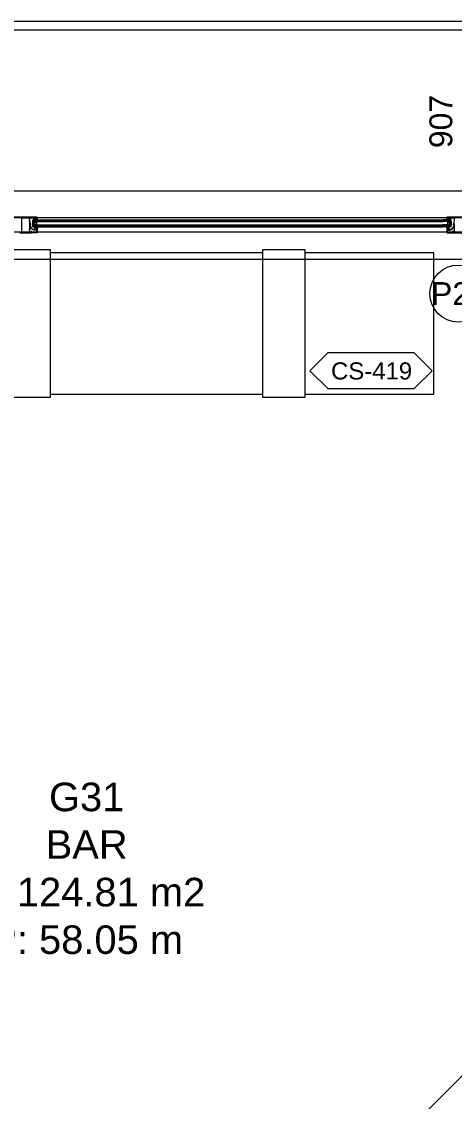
# Model space of a CAD drawing. Header units: centimetres. Extents: x 118932 to 154602, y -32682 to -23521.
# Drawn here: x 136405.8 to 136557.5, y -28387.9 to -28009.6 of the extents above; entities that cross this region are included whole.
import ezdxf

# ---------------------------------------------------------------- set-up
doc = ezdxf.new("R2010")
doc.units = ezdxf.units.CM
doc.header["$LTSCALE"] = 50
doc.header["$MEASUREMENT"] = 0
for name, color, linetype, lineweight, true_color in [('GEN_00_BL_Yazı', 7, 'Continuous', 0, 0x4f5250), ('GEN_00_BL_Ölçü Dış', 7, 'Continuous', 5, 0x766a5e), ('GEN_02_TF_Mobilya', 7, 'Continuous', 5, 0x745e3d), ('GEN_02_TF_Pencere', 7, 'Continuous', 9, 0x6093ac), ('GEN_05_ML_Alçıpan_giydirme', 7, 'Continuous', 18, 0x7ebab5), ('GEN_05_ML_Mermer', 7, 'Continuous', 9, 0x9d8692), ('GEN_06_GR_İnce', 7, 'Continuous', 13, 0xb0b0a9)]:
    doc.layers.add(name, color=color, linetype=linetype, lineweight=lineweight, true_color=true_color)
doc.layers.add('GEN_02_TF_Halı', color=7, linetype='Continuous', lineweight=5, true_color=0x903373, transparency=0.8)
doc.styles.add('ARIAL', font='arial.ttf')
doc.styles.add('Arial_6', font='arial.ttf', dxfattribs={"height": 59.5325})

# ---------------------------------------------------------------- blocks, each defined once
blk = doc.blocks.new('A$C2D1B6976')
at = {"layer": 'GEN_06_GR_İnce'}
for p, q in [((31517.99, 10460.02), (30570.55, 10460.02)), ((31517.99, 10457.02), (30570.7, 10457.02)), ((31480.78, 10391.27), (30570.97, 10391.27)), ((31480.78, 10386.27), (30570.97, 10386.27))]:
    blk.add_line(p, q, dxfattribs=at)
blk = doc.blocks.new('FFE Tag-Multi-MSD - FFE Tag-Multi-MSD-8152404-TYPE A-01 - FURNITURE PLAN')
blk.add_wipeout([(-8.76, 0), (-6.19, 2.57), (6.19, 2.57), (8.76, 0), (6.19, -2.57), (-6.19, -2.57)]).dxf.layer = 'GEN_00_BL_Yazı'
at = {"layer": 'GEN_00_BL_Yazı'}
for p, q in [((-8.76, 0), (-6.19, 2.57)), ((6.19, 2.57), (-6.19, 2.57)), ((8.76, 0), (6.19, 2.57)), ((-8.76, 0), (-6.19, -2.57)), ((8.76, 0), (6.19, -2.57)), ((-6.19, -2.57), (6.19, -2.57))]:
    blk.add_line(p, q, dxfattribs=at)
blk = doc.blocks.new('CS-419_ServiceStation_194.3(W)x49.53(D)x88.9(H)')
at = {"layer": 'GEN_02_TF_Mobilya'}
for p, q in [((-521.5, 247.7), (-971.6, 247.7)), ((371.6, 247.7), (-371.5, 247.7)), ((971.6, 247.7), (521.6, 247.7)), ((971.6, -247.7), (971.6, 247.7)), ((-971.6, -247.7), (-521.5, -247.7)), ((-371.5, -247.7), (371.6, -247.7)), ((521.6, -247.7), (971.6, -247.7))]:
    blk.add_line(p, q, dxfattribs=at)
blk.add_lwpolyline([(521.6, 257.7), (371.6, 257.7), (371.6, -257.7), (521.6, -257.7)], close=True, dxfattribs=at)
at = {"layer": 'GEN_00_BL_Yazı', "xscale": 24.48801272789196, "yscale": 24.48801272789196, "zscale": 24.48801272789196, "rotation": 180}
blk.add_blockref('FFE Tag-Multi-MSD - FFE Tag-Multi-MSD-8152404-TYPE A-01 - FURNITURE PLAN', (-752, 165.2), dxfattribs=at)
at = {"layer": 'GEN_02_TF_Mobilya'}
blk.add_line((-971.6, 247.7), (-971.6, -247.7), dxfattribs=at)
blk.add_lwpolyline([(-371.5, 257.7), (-521.5, 257.7), (-521.5, -257.7), (-371.5, -257.7)], close=True, dxfattribs=at)
at = {"layer": 'GEN_00_BL_Yazı', "insert": (-612, 136), "char_height": 60, "attachment_point": 1, "rotation": 180, "style": 'Arial_6'}
blk.add_mtext('CS-419', dxfattribs=at)
blk = doc.blocks.new('A blok level 0 tefriş')
at = {"layer": 'GEN_02_TF_Halı'}
blk.add_lwpolyline([(269.51, -7.4), (-119.4, 381.51), (-373.96, 126.95), (14.95, -261.96)], close=True, dxfattribs=at)
at = {"layer": 'GEN_02_TF_Mobilya', "xscale": 0.1, "yscale": 0.1, "zscale": 0.1, "rotation": 180}
blk.add_blockref('CS-419_ServiceStation_194.3(W)x49.53(D)x88.9(H)', (-273.51, 598.16), dxfattribs=at)
blk = doc.blocks.new('P27_')
at = {"layer": 'GEN_00_BL_Yazı'}
blk.add_circle((75.83, -23.45), 10, dxfattribs=at)
at = {"layer": 'GEN_02_TF_Pencere', "linetype": 'Continuous'}
for p, q in [((-73.33, 2.35), (-73.28, 2.4)), ((-73.33, 1.85), (-73.33, 2.35)), ((-73.33, 2.3), (-70.33, 2.3)), ((-73.33, 2.2), (-70.33, 2.2)), ((-73.33, 2.1), (-70.33, 2.1)), ((-73.33, 2), (-70.33, 2)), ((-73.33, 1.9), (-70.33, 1.9)), ((-73.28, 1.8), (-73.33, 1.85)), ((-72.96, 1.8), (-73.33, 1.8)), ((-73.33, 1.8), (-73.33, 0.6)), ((-73.33, 0.6), (-72.96, 0.6)), ((-73.33, 0.6), (-73.33, 0.6)), ((-73.33, 0.55), (-73.28, 0.6)), ((-73.33, 0.05), (-73.33, 0.55)), ((-73.33, 0.5), (-70.33, 0.5)), ((-73.33, 0.4), (-70.33, 0.4)), ((-73.33, 0.3), (-70.33, 0.3)), ((-73.33, 0.2), (-70.33, 0.2)), ((-73.33, 0.1), (-70.33, 0.1)), ((-73.28, 0), (-73.33, 0.05)), ((-73.32, 0.6), (-73.32, 1.8)), ((-73.28, 2.4), (-70.33, 2.4)), ((-73.28, 0.6), (-73.28, 1.8)), ((-73.28, 1.8), (-70.33, 1.8)), ((-73.28, 0.6), (-70.33, 0.6)), ((-73.28, 0), (-70.33, 0)), ((-73.24, 0.6), (-73.24, 1.8)), ((-73.2, 0.6), (-73.2, 1.8)), ((-73.16, 0.6), (-73.16, 1.8)), ((-73.12, 0.6), (-73.12, 1.8)), ((-73.11, 1.65), (-72.96, 1.8)), ((-73.11, 0.75), (-73.11, 1.65)), ((-72.96, 0.6), (-73.11, 0.75)), ((-73.08, 1.68), (-73.08, 1.8)), ((-73.08, 0.6), (-73.08, 0.72)), ((-73.04, 1.72), (-73.04, 1.8)), ((-73.04, 0.6), (-73.04, 0.68)), ((-73.03, 1.62), (-72.88, 1.77)), ((-73.03, 0.78), (-73.03, 1.62)), ((-72.88, 0.63), (-73.03, 0.78)), ((-73, 1.76), (-73, 1.8)), ((-73, 0.6), (-73, 0.64)), ((-72.96, 1.8), (-72.96, 1.8)), ((-72.96, 0.6), (-72.96, 0.6)), ((-72.88, 1.77), (-72.03, 1.77)), ((-72.88, 1.52), (-72.78, 1.62)), ((-72.88, 0.88), (-72.88, 1.52)), ((-72.78, 0.78), (-72.88, 0.88)), ((-72.03, 0.63), (-72.88, 0.63)), ((-72.78, 1.62), (-72.18, 1.62)), ((-72.18, 0.78), (-72.78, 0.78)), ((-72.18, 1.62), (-72.18, 0.78)), ((-72.03, 1.77), (-72.03, 0.63)), ((-70.33, 2.4), (70.33, 2.4)), ((-70.33, 2.3), (70.33, 2.3)), ((-70.33, 2.2), (70.33, 2.2)), ((-70.33, 2.1), (70.33, 2.1)), ((-70.33, 2), (70.33, 2)), ((-70.33, 1.9), (70.33, 1.9)), ((-70.33, 1.8), (70.33, 1.8)), ((-70.33, 0.6), (70.33, 0.6)), ((-70.33, 0.5), (70.33, 0.5)), ((-70.33, 0.4), (70.33, 0.4)), ((-70.33, 0.3), (70.33, 0.3)), ((-70.33, 0.2), (70.33, 0.2)), ((-70.33, 0.1), (70.33, 0.1)), ((-70.33, 0), (70.33, 0)), ((73.28, 2.4), (70.33, 2.4)), ((73.33, 2.3), (70.33, 2.3)), ((73.33, 2.2), (70.33, 2.2)), ((73.33, 2.1), (70.33, 2.1)), ((73.33, 2), (70.33, 2)), ((73.33, 1.9), (70.33, 1.9)), ((73.28, 1.8), (70.33, 1.8)), ((73.28, 0.6), (70.33, 0.6)), ((73.33, 0.5), (70.33, 0.5)), ((73.33, 0.4), (70.33, 0.4)), ((73.33, 0.3), (70.33, 0.3)), ((73.33, 0.2), (70.33, 0.2)), ((73.33, 0.1), (70.33, 0.1)), ((73.28, 0), (70.33, 0)), ((71.44, 2.3), (71.62, 2.51)), ((71.71, 2.47), (71.49, 2.26)), ((71.74, 2.89), (71.74, 2.89)), ((71.8, 2.89), (71.8, 2.83)), ((71.83, 2.8), (72.13, 2.8)), ((71.97, 2.7), (71.84, 2.7)), ((72, 2.4), (71.89, 2.4)), ((71.91, 2.48), (71.99, 2.48)), ((72.03, 2.51), (72.06, 2.59)), ((72.88, 1.77), (72.03, 1.77)), ((72.03, 1.77), (72.03, 0.63)), ((72.03, 0.63), (72.88, 0.63)), ((72.05, 2.67), (72.05, 2.67)), ((72.07, 2.98), (72.23, 3.08)), ((72.13, 2.91), (72.09, 2.91)), ((72.14, 2.57), (72.09, 2.46)), ((72.13, 2.8), (72.13, 2.91)), ((72.33, 2.6), (72.18, 2.6)), ((72.78, 1.62), (72.18, 1.62)), ((72.18, 1.62), (72.18, 0.78)), ((72.18, 0.78), (72.78, 0.78)), ((72.21, 2.99), (72.21, 2.83)), ((72.21, 2.99), (72.21, 2.99)), ((72.21, 2.43), (72.32, 2.56)), ((72.23, 3.08), (72.48, 3.08)), ((72.54, 2.6), (72.23, 2.41)), ((72.47, 3.01), (72.24, 3.01)), ((72.24, 2.8), (72.47, 2.8)), ((72.46, 2.43), (72.57, 2.56)), ((72.48, 3.08), (72.65, 2.98)), ((72.79, 2.6), (72.48, 2.41)), ((72.5, 2.83), (72.5, 2.99)), ((72.58, 2.6), (72.54, 2.6)), ((72.62, 2.91), (72.58, 2.91)), ((72.58, 2.91), (72.58, 2.8)), ((72.58, 2.8), (72.98, 2.8)), ((72.71, 2.43), (72.82, 2.56)), ((72.97, 2.55), (72.73, 2.41)), ((72.88, 1.52), (72.78, 1.62)), ((72.78, 0.78), (72.88, 0.88)), ((72.83, 2.6), (72.79, 2.6)), ((73.03, 1.62), (72.88, 1.77)), ((72.88, 0.88), (72.88, 1.52)), ((72.88, 0.63), (73.03, 0.78)), ((73.11, 1.65), (72.96, 1.8)), ((72.96, 1.8), (73.33, 1.8)), ((72.96, 0.6), (73.11, 0.75)), ((73.33, 0.6), (72.96, 0.6)), ((72.97, 1.78), (72.97, 1.8)), ((72.97, 0.6), (72.97, 0.61)), ((73.01, 2.77), (73.01, 2.62)), ((73.01, 1.74), (73.01, 1.8)), ((73.01, 0.6), (73.01, 0.65)), ((73.03, 0.78), (73.03, 1.62)), ((73.05, 1.7), (73.05, 1.8)), ((73.05, 0.6), (73.05, 0.69)), ((73.09, 1.66), (73.09, 1.8)), ((73.09, 0.6), (73.09, 0.73)), ((73.11, 0.75), (73.11, 1.65)), ((73.13, 0.6), (73.13, 1.8)), ((73.17, 0.6), (73.17, 1.8)), ((73.21, 0.6), (73.21, 1.8)), ((73.25, 0.6), (73.25, 1.8)), ((73.33, 2.35), (73.28, 2.4)), ((73.28, 1.8), (73.33, 1.85)), ((73.33, 0.55), (73.28, 0.6)), ((73.28, 0), (73.33, 0.05)), ((73.29, 0.6), (73.29, 1.8)), ((73.33, 1.85), (73.33, 2.35)), ((73.33, 0.6), (73.33, 1.8)), ((73.33, 1.8), (73.33, 0.6)), ((73.33, 0.6), (73.33, 0.6)), ((73.33, 0.05), (73.33, 0.55)), ((71.38, -0.05), (71.75, -0.54)), ((71.38, -0.05), (71.38, -0.05)), ((71.84, -0.52), (71.84, -0.43)), ((71.87, -0.4), (72.05, -0.39))]:
    blk.add_line(p, q, dxfattribs=at)
at = {"layer": 'GEN_02_TF_Pencere', "linetype": 'Continuous', "extrusion": (0, 0, -1)}
for p, q in [((-73.01, 2.77), (-73.01, 2.62)), ((-72.58, 2.8), (-72.98, 2.8)), ((-72.97, 2.55), (-72.73, 2.41)), ((-72.83, 2.6), (-72.79, 2.6)), ((-72.71, 2.43), (-72.82, 2.56)), ((-72.79, 2.6), (-72.48, 2.41)), ((-72.48, 3.08), (-72.65, 2.98)), ((-72.62, 2.91), (-72.58, 2.91)), ((-72.58, 2.91), (-72.58, 2.8)), ((-72.58, 2.6), (-72.54, 2.6)), ((-72.46, 2.43), (-72.57, 2.56)), ((-72.54, 2.6), (-72.23, 2.41)), ((-72.5, 2.83), (-72.5, 2.99)), ((-72.23, 3.08), (-72.48, 3.08)), ((-72.47, 3.01), (-72.24, 3.01)), ((-72.24, 2.8), (-72.47, 2.8)), ((-72.33, 2.6), (-72.18, 2.6)), ((-72.21, 2.43), (-72.32, 2.56)), ((-72.07, 2.98), (-72.23, 3.08)), ((-72.21, 2.99), (-72.21, 2.83)), ((-72.21, 2.99), (-72.21, 2.99)), ((-72.14, 2.57), (-72.09, 2.46)), ((-72.13, 2.8), (-72.13, 2.91)), ((-72.13, 2.91), (-72.09, 2.91)), ((-71.83, 2.8), (-72.13, 2.8)), ((-72.03, 2.51), (-72.06, 2.59)), ((-72.05, 2.67), (-72.05, 2.67)), ((-72, 2.4), (-71.89, 2.4)), ((-71.91, 2.48), (-71.99, 2.48)), ((-71.97, 2.7), (-71.84, 2.7)), ((-71.8, 2.89), (-71.8, 2.83)), ((-71.74, 2.89), (-71.74, 2.89)), ((-71.71, 2.47), (-71.49, 2.26)), ((-71.44, 2.3), (-71.62, 2.51)), ((-71.87, -0.4), (-72.05, -0.39)), ((-71.84, -0.52), (-71.84, -0.43)), ((-71.38, -0.05), (-71.75, -0.54)), ((-71.38, -0.05), (-71.38, -0.05))]:
    blk.add_line(p, q, dxfattribs=at)
for points in [[(77.82, -2.2), (73.84, -2.2, -0.414214), (73.83, -2.19), (73.83, -1.95, -0.414213), (73.98, -1.8), (74.02, -1.8, -0.414214), (74.03, -1.81), (74.03, -1.87, -0.366001), (74.01, -1.9, 0.365946), (73.98, -1.93), (73.98, -2.02, 0.414213), (74.01, -2.05), (74.12, -2.05, 0.365946), (74.15, -2.03, -0.365946), (74.18, -2), (74.3, -2, 0.414213), (74.33, -1.97), (74.33, -1.13), (74.36, -1.1), (74.33, -1.07), (74.33, -0.23, 0.414213), (74.3, -0.2), (74.18, -0.2, -0.365946), (74.15, -0.18, 0.365946), (74.12, -0.15), (74.01, -0.15, 0.414213), (73.98, -0.18), (73.98, -0.27, 0.365946), (74.01, -0.3, -0.366001), (74.03, -0.33), (74.03, -0.39, -0.414214), (74.02, -0.4), (73.98, -0.4, -0.414213), (73.83, -0.25), (73.83, -0.08, -0.414222), (73.91, 0), (73.98, 0, 0.41427), (74.01, 0.03), (74.01, 0.12, -0.414213), (74.09, 0.2), (74.11, 0.2, -0.414213), (74.13, 0.18), (74.13, 0.03, 0.414213), (74.16, 0), (74.3, 0, 0.414213), (74.33, 0.03), (74.33, 0.86, 0.414213), (74.3, 0.89), (74.16, 0.89, 0.414213), (74.13, 0.86), (74.13, 0.71, -0.414214), (74.12, 0.7), (74.11, 0.7, -0.414213), (74.01, 0.8), (74.01, 0.89, -0.414213), (74.13, 1.01), (74.23, 1.01, 0.405845), (74.28, 1.06), (74.33, 2.78), (74.33, 3.09, 0.414213), (74.3, 3.12), (72.91, 3.12, 0.414213), (72.88, 3.09), (72.88, 2.93, 0.414213), (72.91, 2.9), (73.01, 2.9), (73.01, 2.85, -0.414213), (72.96, 2.8), (72.65, 2.8, -0.414213), (72.58, 2.87), (72.58, 2.89, -0.414214), (72.59, 2.9), (72.69, 2.9, 0.414213), (72.74, 2.95), (72.74, 3.07, 0.414213), (72.69, 3.12), (72.02, 3.12, 0.414213), (71.97, 3.07), (71.97, 2.95, 0.414213), (72.02, 2.9), (72.12, 2.9, -0.414214), (72.13, 2.89), (72.13, 2.87, -0.414213), (72.06, 2.8), (71.84, 2.8, -0.414214), (71.83, 2.81), (71.83, 3.29, -0.414214), (71.84, 3.3), (79.82, 3.3, -0.414214)], [(-79.82, 3.3), (-71.84, 3.3, -0.414214), (-71.83, 3.29), (-71.83, 2.81, -0.414214), (-71.84, 2.8), (-72.06, 2.8, -0.414213), (-72.13, 2.87), (-72.13, 2.89, -0.414214), (-72.12, 2.9), (-72.02, 2.9, 0.414213), (-71.97, 2.95), (-71.97, 3.07, 0.414213), (-72.02, 3.12), (-72.69, 3.12, 0.414213), (-72.74, 3.07), (-72.74, 2.95, 0.414213), (-72.69, 2.9), (-72.59, 2.9, -0.414214), (-72.58, 2.89), (-72.58, 2.87, -0.414213), (-72.65, 2.8), (-72.96, 2.8, -0.414213), (-73.01, 2.85), (-73.01, 2.9), (-72.91, 2.9, 0.414213), (-72.88, 2.93), (-72.88, 3.09, 0.414213), (-72.91, 3.12), (-74.3, 3.12, 0.414213), (-74.33, 3.09), (-74.33, 2.78), (-74.28, 1.06, 0.405845), (-74.23, 1.01), (-74.13, 1.01, -0.414213), (-74.01, 0.89), (-74.01, 0.8, -0.414213), (-74.11, 0.7), (-74.12, 0.7, -0.414214), (-74.13, 0.71), (-74.13, 0.86, 0.414213), (-74.16, 0.89), (-74.3, 0.89, 0.414213), (-74.33, 0.86), (-74.33, 0.03, 0.414213), (-74.3, 0), (-74.16, 0, 0.414213), (-74.13, 0.03), (-74.13, 0.18, -0.414213), (-74.11, 0.2), (-74.09, 0.2, -0.414213), (-74.01, 0.12), (-74.01, 0.03, 0.414213), (-73.98, 0), (-73.91, 0, -0.414213), (-73.83, -0.08), (-73.83, -0.25, -0.414213), (-73.98, -0.4), (-74.02, -0.4, -0.414214), (-74.03, -0.39), (-74.03, -0.33, -0.366001), (-74.01, -0.3, 0.365946), (-73.98, -0.27), (-73.98, -0.18, 0.414213), (-74.01, -0.15), (-74.12, -0.15, 0.365946), (-74.15, -0.18, -0.365946), (-74.18, -0.2), (-74.3, -0.2, 0.414213), (-74.33, -0.23), (-74.33, -1.07), (-74.36, -1.1), (-74.33, -1.13), (-74.33, -1.97, 0.414213), (-74.3, -2), (-74.18, -2, -0.365946), (-74.15, -2.03, 0.365946), (-74.12, -2.05), (-74.01, -2.05, 0.414213), (-73.98, -2.02), (-73.98, -1.93, 0.365946), (-74.01, -1.9, -0.366001), (-74.03, -1.87), (-74.03, -1.81, -0.414214), (-74.02, -1.8), (-73.98, -1.8, -0.414213), (-73.83, -1.95), (-73.83, -2.19), (-73.84, -2.2), (-73.84, -2.2), (-77.82, -2.2, -0.414214)]]:
    blk.add_lwpolyline(points, format="xyb", dxfattribs=at)
blk.add_lwpolyline([(74.51, -2.02), (77.15, -2.02), (77.15, 3.12), (74.51, 3.12), (74.51, 2.45), (74.55, 2.45), (74.55, 1.95), (74.51, 1.95), (74.51, -0.85), (74.55, -0.85), (74.55, -1.35), (74.51, -1.35), (74.51, -2.02)], close=True, dxfattribs=at)
at = {"layer": 'GEN_02_TF_Pencere', "linetype": 'Continuous'}
blk.add_lwpolyline([(-71.86, -2.2), (-73.78, -2.2, -0.414213), (-73.81, -2.17), (-73.81, -2.11, -0.414213), (-73.78, -2.08), (-73.76, -2.08), (-73.76, -1.78), (-74.03, -1.78), (-74.05, -1.81, -0.414213), (-74.09, -1.83), (-74.27, -1.73, -0.767327), (-74.25, -1.66), (-73.74, -1.66, -0.414213), (-73.64, -1.76), (-73.64, -2.03, 0.414213), (-73.59, -2.08), (-72, -2.08, 0.414213), (-71.95, -2.03), (-71.95, -1.34, 0.414213), (-72.05, -1.24), (-72.86, -1.24, -0.206043), (-73.09, -1.14, 0.159514), (-73.53, -0.9, -0.197358), (-73.73, -0.77), (-73.84, -0.62, 0.244575), (-73.99, -0.54), (-74.27, -0.54, -0.767327), (-74.3, -0.44), (-74.1, -0.32, -0.577351), (-74.05, -0.35), (-74.05, -0.42), (-73.99, -0.42, -0.244575), (-73.74, -0.55), (-73.64, -0.7, 0.197358), (-73.51, -0.78, -0.159514), (-73, -1.06, 0.206043), (-72.86, -1.12), (-72.66, -1.12, 0.414206), (-72.63, -1.09), (-72.63, -1.05, -0.414207), (-72.6, -1.02), (-72.56, -1.02, -0.414197), (-72.53, -1.05), (-72.53, -1.07, 0.414213), (-72.48, -1.12), (-72.05, -1.12, 0.414213), (-71.95, -1.02), (-71.95, -0.57, 0.414213), (-72, -0.52), (-72.05, -0.52, 0.127549), (-72.09, -0.53, -0.098841), (-72.51, -0.66, 0.366972), (-72.53, -0.69, -0.399303), (-72.56, -0.72), (-72.6, -0.72, -0.414213), (-72.63, -0.69), (-72.63, -0.6, -0.400156), (-72.59, -0.55, 0.114883), (-72.15, -0.42, -0.126996), (-72.05, -0.4), (-71.86, -0.4, -0.414213), (-71.83, -0.43), (-71.83, -2.17, -0.414213), (-71.86, -2.2)], format="xyb", close=True, dxfattribs=at)
at = {"layer": 'GEN_02_TF_Pencere', "linetype": 'Continuous', "extrusion": (0, 0, -1)}
blk.add_lwpolyline([(-71.86, -2.2), (-73.78, -2.2, -0.414213), (-73.81, -2.17), (-73.81, -2.11, -0.414213), (-73.78, -2.08), (-73.76, -2.08), (-73.76, -1.78), (-74.03, -1.78), (-74.05, -1.81, -0.414213), (-74.09, -1.83), (-74.27, -1.73, -0.767327), (-74.25, -1.66), (-73.74, -1.66, -0.414213), (-73.64, -1.76), (-73.64, -2.03, 0.414213), (-73.59, -2.08), (-72, -2.08, 0.414213), (-71.95, -2.03), (-71.95, -1.34, 0.414213), (-72.05, -1.24), (-72.86, -1.24, -0.206043), (-73.09, -1.14, 0.159514), (-73.53, -0.9, -0.197358), (-73.73, -0.77), (-73.84, -0.62, 0.244575), (-73.99, -0.54), (-74.27, -0.54, -0.767327), (-74.3, -0.44), (-74.1, -0.32, -0.577351), (-74.05, -0.35), (-74.05, -0.42), (-73.99, -0.42, -0.244575), (-73.74, -0.55), (-73.64, -0.7, 0.197358), (-73.51, -0.78, -0.159514), (-73, -1.06, 0.206043), (-72.86, -1.12), (-72.66, -1.12, 0.414206), (-72.63, -1.09), (-72.63, -1.05, -0.414207), (-72.6, -1.02), (-72.56, -1.02, -0.414197), (-72.53, -1.05), (-72.53, -1.07, 0.414213), (-72.48, -1.12), (-72.05, -1.12, 0.414213), (-71.95, -1.02), (-71.95, -0.57, 0.414213), (-72, -0.52), (-72.05, -0.52, 0.127549), (-72.09, -0.53, -0.098841), (-72.51, -0.66, 0.366972), (-72.53, -0.69, -0.399303), (-72.56, -0.72), (-72.6, -0.72, -0.414213), (-72.63, -0.69), (-72.63, -0.6, -0.400156), (-72.59, -0.55, 0.114883), (-72.15, -0.42, -0.126996), (-72.05, -0.4), (-71.86, -0.4, -0.414213), (-71.83, -0.43), (-71.83, -2.17, -0.414213), (-71.86, -2.2)], format="xyb", close=True, dxfattribs=at)
for centre, major_axis, ratio, start_param, end_param in [((-72.98, 2.77), (0.03, 0), 0.881548, 3.141592, 4.71239), ((-72.91, 2.62), (-0.1, 0), 0.881548, -0.960778, 0.000001), ((-72.83, 2.58), (0.02, 0), 0.881548, 1.454902, 4.712389), ((-72.83, 2.55), (0.01, 0), 0.881548, 4.596502, 5.671923), ((-72.79, 2.59), (-0.01, 0), 0.881548, 1.570794, 2.180812), ((-72.73, 2.42), (0.015, 0), 0.881548, -0.611272, 2.180814), ((-72.62, 2.95), (0.04, 0), 0.881548, 1.570797, 4.088726), ((-72.58, 2.58), (0.02, 0), 0.881548, 1.454902, 4.712389), ((-72.58, 2.55), (0.01, 0), 0.881548, 4.596502, 5.671923), ((-72.54, 2.59), (-0.01, 0), 0.881548, 1.570794, 2.180812), ((-72.47, 2.99), (0.03, 0), 0.881548, 3.141592, 4.71239), ((-72.47, 2.83), (-0.03, 0), 0.881548, 4.712388, 6.283186), ((-72.48, 2.42), (-0.015, 0), 0.881548, 2.53012, 5.322406), ((-72.33, 2.58), (0.02, 0), 0.881548, 1.454902, 4.712389), ((-72.33, 2.55), (0.01, 0), 0.881548, 4.596502, 5.671923), ((-72.24, 2.99), (0.03, 0), 0.881548, 4.712388, 6.283186), ((-72.24, 2.83), (-0.03, 0), 0.881548, 3.141592, 4.71239), ((-72.23, 2.42), (0.015, 0), 0.881548, -0.611272, 2.180814), ((-72.18, 2.55), (0.05, 0), 0.881548, -1.570796, -0.352086), ((-72.09, 2.95), (-0.04, 0), 0.881548, 2.194458, 4.712387), ((-72, 2.49), (0.1, 0), 0.881548, 1.570796, 2.789507), ((-71.97, 2.62), (-0.1, 0), 0.881548, -0.352086, 0.609357), ((-71.97, 2.62), (-0.1, 0), 0.881548, 0.609354, 1.570797), ((-71.99, 2.53), (0.05, 0), 0.881548, 1.570796, 2.789507), ((-71.91, 2.53), (-0.05, 0), 0.881548, 3.714945, 4.712391), ((-71.89, 2.49), (0.1, 0), 0.881548, 0.433927, 1.570797), ((-71.75, 2.44), (-0.14, 0), 0.881548, 0.573351, 1.194096), ((-71.84, 2.66), (-0.05, 0), 0.881548, 1.570795, 2.942487), ((-71.83, 2.83), (0.03, 0), 0.881548, -0.000001, 1.570797), ((-71.77, 2.89), (-0.03, 0), 0.881548, 0, 2.964786), ((-71.82, 2.59), (-0.05, 0), 0.881548, 2.816668, 4.335689), ((-71.75, 2.44), (0.05, 0), 0.881548, 3.57552, 5.530262), ((-71.21, 2.77), (-0.59, 0), 0.881548, -0.324924, -0.199106), ((-67.45, 3.41), (-4.34, 0), 0.881548, -0.190542, -0.136677), ((-71.21, 2.77), (-0.5, 0), 0.881548, -0.628332, -0.190544), ((-71.47, 2.28), (0.0344, 0), 0.881548, -0.613462, 2.341422), ((71.42, -0.04), (0.05, 0), 0.716531, 2.643586, 5.218855), ((72.78, -0.04), (-0.05, 0), 0.716531, 1.062932, 3.44045), ((72.1, 0.84), (1.35, 0), 0.716531, 1.062933, 2.077261), ((71.79, -0.52), (0.05, 0), 0.716531, -0.057478, 2.643585), ((71.88, -0.43), (-0.04, 0), 0.716531, -0.057477, 1.513321), ((72.06, -0.53), (-0.2, 0), 0.716531, 1.513318, 1.812654), ((72.25, 0.01), (-0.589, 0), 0.716531, 4.632733, 4.954247), ((72.28, -0.26), (0.2, 0), 0.716531, 1.257602, 1.49114), ((72.11, 0.11), (0.75, 0), 0.716531, 0.298857, 1.257602)]:
    blk.add_ellipse(centre, major_axis=major_axis, ratio=ratio, start_param=start_param, end_param=end_param, dxfattribs=at)
at = {"layer": 'GEN_02_TF_Pencere', "linetype": 'Continuous'}
for centre, major_axis, ratio, start_param, end_param in [((-72.78, -0.04), (0.05, 0), 0.716531, 1.062932, 3.44045), ((-71.42, -0.04), (-0.05, 0), 0.716531, 2.643586, 5.218855), ((71.47, 2.28), (-0.0344, 0), 0.881548, -0.613462, 2.341422), ((71.21, 2.77), (0.5, 0), 0.881548, -0.628332, -0.190544), ((67.45, 3.41), (4.34, 0), 0.881548, -0.190542, -0.136677), ((71.75, 2.44), (-0.05, 0), 0.881548, 3.57552, 5.530262), ((71.77, 2.89), (0.03, 0), 0.881548, 0, 2.964786), ((71.21, 2.77), (0.59, 0), 0.881548, -0.324924, -0.199106), ((71.82, 2.59), (0.05, 0), 0.881548, 2.816668, 4.335689), ((71.84, 2.66), (0.05, 0), 0.881548, 1.570795, 2.942487), ((71.83, 2.83), (-0.03, 0), 0.881548, -0.000001, 1.570797), ((71.75, 2.44), (0.14, 0), 0.881548, 0.573351, 1.194096), ((71.89, 2.49), (-0.1, 0), 0.881548, 0.433927, 1.570797), ((71.91, 2.53), (0.05, 0), 0.881548, 3.714945, 4.712391), ((71.97, 2.62), (0.1, 0), 0.881548, 0.609354, 1.570797), ((71.99, 2.53), (-0.05, 0), 0.881548, 1.570796, 2.789507), ((72, 2.49), (-0.1, 0), 0.881548, 1.570796, 2.789507), ((72.09, 2.95), (0.04, 0), 0.881548, 2.194458, 4.712387), ((71.97, 2.62), (0.1, 0), 0.881548, -0.352086, 0.609357), ((72.18, 2.55), (-0.05, 0), 0.881548, -1.570796, -0.352086), ((72.24, 2.99), (-0.03, 0), 0.881548, 4.712388, 6.283186), ((72.24, 2.83), (0.03, 0), 0.881548, 3.141592, 4.71239), ((72.23, 2.42), (-0.015, 0), 0.881548, -0.611272, 2.180814), ((72.33, 2.55), (-0.01, 0), 0.881548, 4.596502, 5.671923), ((72.33, 2.58), (-0.02, 0), 0.881548, 1.454902, 4.712389), ((72.48, 2.42), (0.015, 0), 0.881548, 2.53012, 5.322406), ((72.47, 2.99), (-0.03, 0), 0.881548, 3.141592, 4.71239), ((72.47, 2.83), (0.03, 0), 0.881548, 4.712388, 6.283186), ((72.54, 2.59), (0.01, 0), 0.881548, 1.570794, 2.180812), ((72.58, 2.55), (-0.01, 0), 0.881548, 4.596502, 5.671923), ((72.58, 2.58), (-0.02, 0), 0.881548, 1.454902, 4.712389), ((72.62, 2.95), (-0.04, 0), 0.881548, 1.570797, 4.088726), ((72.73, 2.42), (-0.015, 0), 0.881548, -0.611272, 2.180814), ((72.79, 2.59), (0.01, 0), 0.881548, 1.570794, 2.180812), ((72.83, 2.55), (-0.01, 0), 0.881548, 4.596502, 5.671923), ((72.83, 2.58), (-0.02, 0), 0.881548, 1.454902, 4.712389), ((72.91, 2.62), (0.1, 0), 0.881548, -0.960778, 0.000001), ((72.98, 2.77), (-0.03, 0), 0.881548, 3.141592, 4.71239), ((-72.11, 0.11), (-0.75, 0), 0.716531, 0.298857, 1.257602), ((-72.1, 0.84), (-1.35, 0), 0.716531, 1.062933, 2.077261), ((-72.28, -0.26), (-0.2, 0), 0.716531, 1.257602, 1.49114), ((-72.25, 0.01), (0.589, 0), 0.716531, 4.632733, 4.954247), ((-72.06, -0.53), (0.2, 0), 0.716531, 1.513318, 1.812654), ((-71.88, -0.43), (0.04, 0), 0.716531, -0.057477, 1.513321), ((-71.79, -0.52), (-0.05, 0), 0.716531, -0.057478, 2.643585)]:
    blk.add_ellipse(centre, major_axis=major_axis, ratio=ratio, start_param=start_param, end_param=end_param, dxfattribs=at)
at = {"layer": 'GEN_05_ML_Mermer'}
blk.add_lwpolyline([(-379.17, 12.55), (530.82, 12.55), (530.82, -11.45), (-379.17, -11.45)], close=True, dxfattribs=at)
at = {"layer": 'GEN_00_BL_Yazı', "lineweight": 30, "transparency": 33554687, "style": 'ARIAL'}
blk.add_text('907', height=8, rotation=90, dxfattribs=at).set_placement((73.67, 27.53))
blk.add_text('P27', height=8, dxfattribs=at).set_placement((66.25, -27.44))
blk = doc.blocks.new('DOGRAMA LEVEL 0 A BLOK')
at = {"layer": 'GEN_05_ML_Alçıpan_giydirme', "color": 1}
blk.add_blockref('P27_', (1868.01, 4.45), dxfattribs=at)
blk = doc.blocks.new('TEFRISLI MAHAL LEVEL 0 A BLOK')
at = {"layer": 'GEN_00_BL_Yazı', "insert": (298.63, 611.87), "char_height": 10, "attachment_point": 2, "style": 'ARIAL'}
blk.add_mtext('\\pxqc;G31\\PBAR \\PA: 124.81 m2\\PP: 58.05 m', dxfattribs=at)

msp = doc.modelspace()

# ---------------------------------------------------------------- block references
msp.add_blockref('A$C2D1B6976', (105532.9, -38469.64))

# ---------------------------------------------------------------- next in the draw order: block references
msp.add_blockref('A blok level 0 tefriş', (136726.54, -28713.57))

# ---------------------------------------------------------------- next in the draw order: block references
msp.add_blockref('DOGRAMA LEVEL 0 A BLOK', (134615.02, -28085.92))
at = {"layer": 'GEN_00_BL_Ölçü Dış'}
msp.add_blockref('TEFRISLI MAHAL LEVEL 0 A BLOK', (136129.97, -28888.13), dxfattribs=at)

doc.saveas('drawing.dxf')
